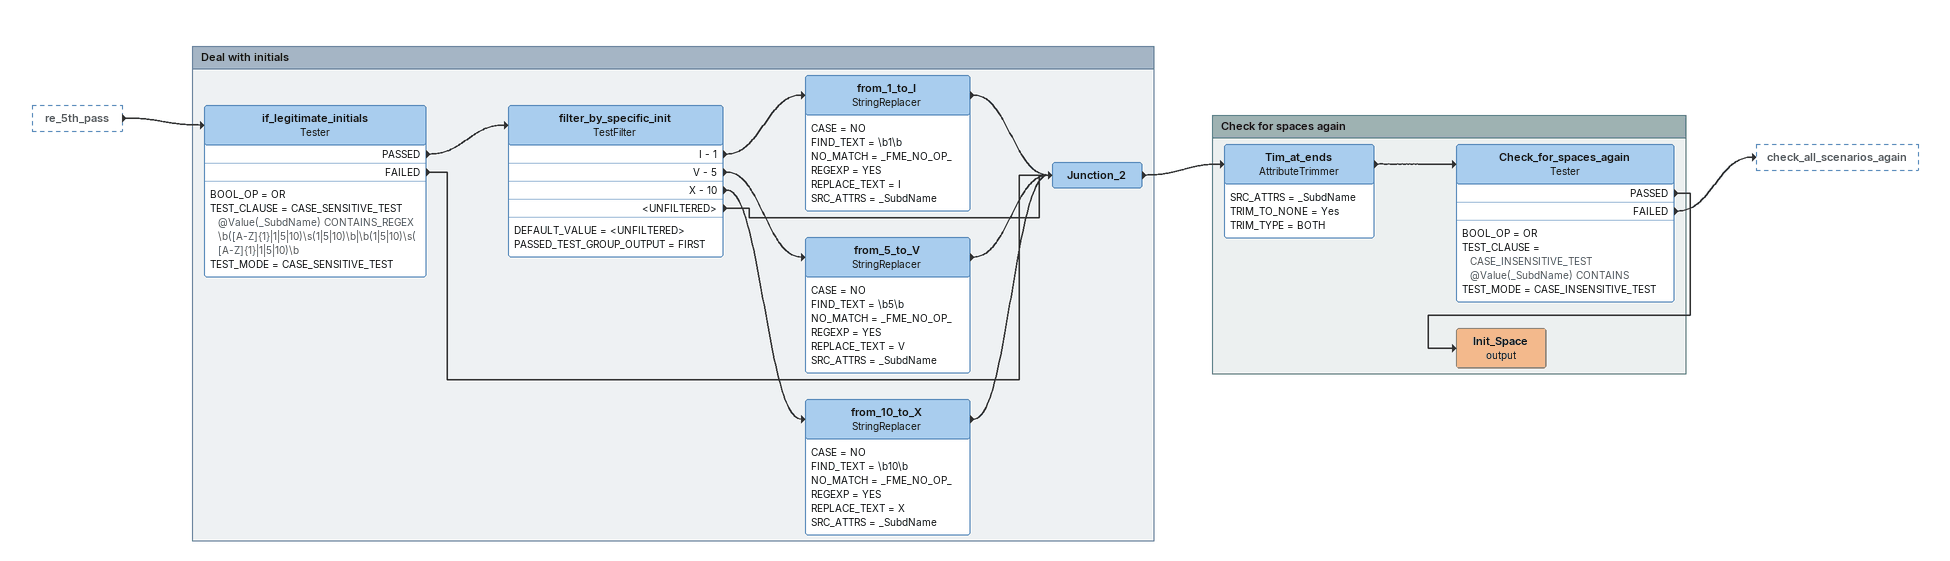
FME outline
re_5th_pass [outside]
    -> if_legitimate_initials

Bookmark: Deal with initials
if_legitimate_initials: Tester
    BOOL_OP = OR
    TEST_CLAUSE = CASE_SENSITIVE_TEST @Value(_SubdName) CONTAINS_REGEX \b([A-Z]{1}|1|5|10)\s(1|5|10)\b|\b(1|5|10)\s([A-Z]{1}|1|5|10)\b
    TEST_MODE = CASE_SENSITIVE_TEST
    PASSED -> filter_by_specific_init
    FAILED -> Junction_2
filter_by_specific_init: TestFilter
    DEFAULT_VALUE = <UNFILTERED>
    PASSED_TEST_GROUP_OUTPUT = FIRST
    I - 1 -> from_1_to_I
    V - 5 -> from_5_to_V
    X - 10 -> from_10_to_X
    <UNFILTERED> -> Junction_2
from_1_to_I: StringReplacer
    CASE = NO
    FIND_TEXT = \b1\b
    NO_MATCH = _FME_NO_OP_
    REGEXP = YES
    REPLACE_TEXT = I
    SRC_ATTRS = _SubdName
    -> Junction_2
from_5_to_V: StringReplacer
    CASE = NO
    FIND_TEXT = \b5\b
    NO_MATCH = _FME_NO_OP_
    REGEXP = YES
    REPLACE_TEXT = V
    SRC_ATTRS = _SubdName
    -> Junction_2
from_10_to_X: StringReplacer
    CASE = NO
    FIND_TEXT = \b10\b
    NO_MATCH = _FME_NO_OP_
    REGEXP = YES
    REPLACE_TEXT = X
    SRC_ATTRS = _SubdName
    -> Junction_2
Junction_2
    -> Tim_at_ends

Bookmark: Check for spaces again
Tim_at_ends: AttributeTrimmer
    SRC_ATTRS = _SubdName
    TRIM_TO_NONE = Yes
    TRIM_TYPE = BOTH
    -> Check_for_spaces_again
Check_for_spaces_again: Tester
    BOOL_OP = OR
    TEST_CLAUSE = CASE_INSENSITIVE_TEST @Value(_SubdName) CONTAINS
    TEST_MODE = CASE_INSENSITIVE_TEST
    PASSED -> Init_Space (output)
    FAILED -> check_all_scenarios_again
Init_Space (output)
